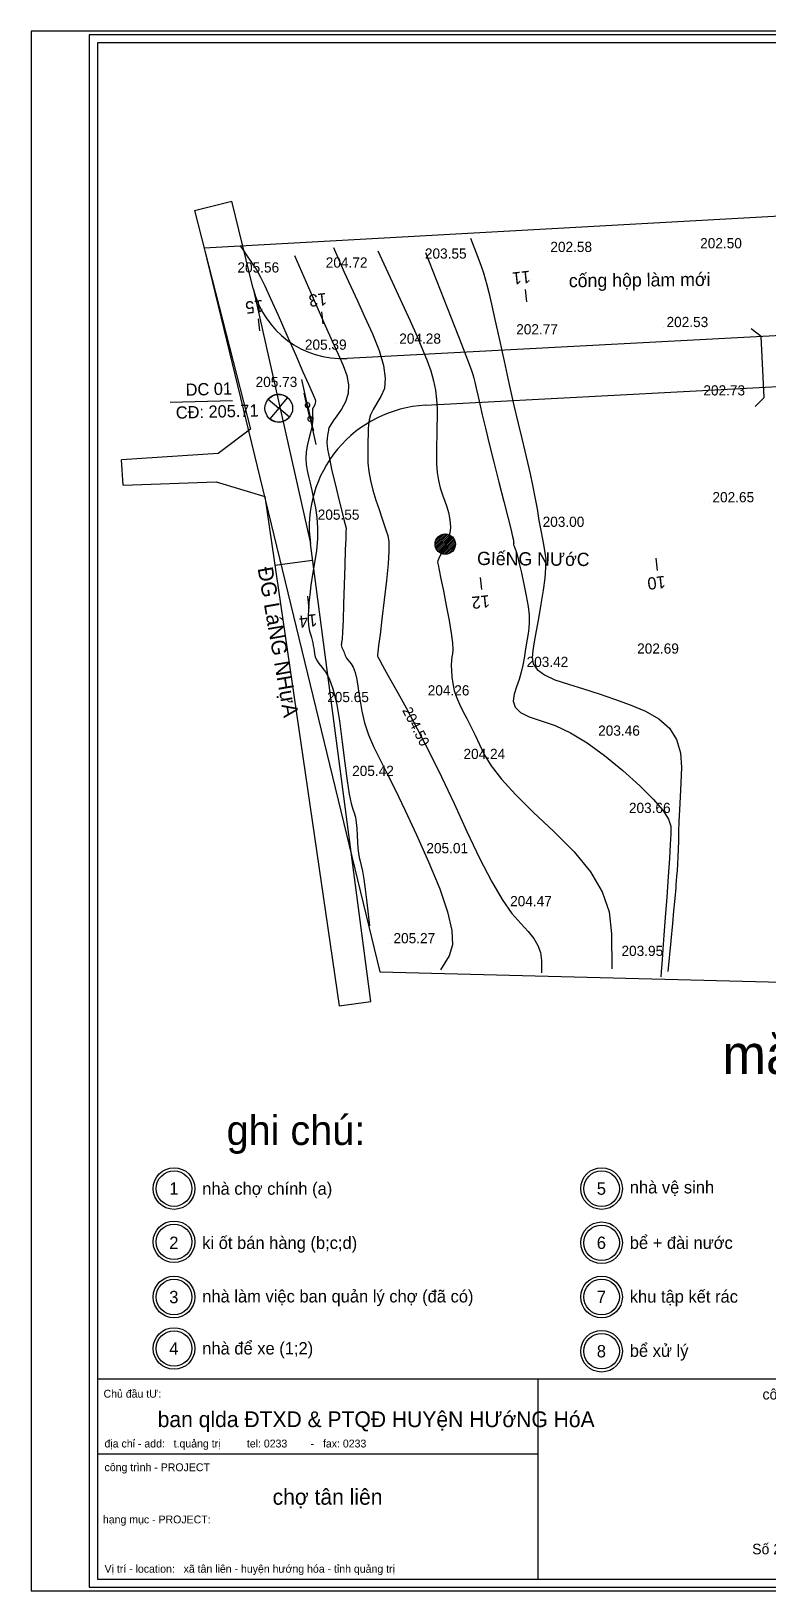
# Model space of a CAD drawing. Extents: x -31423 to 1909503, y -2344077 to 1640342.
# Drawn here: x -31423 to 40923, y -104663 to 48331 of the extents above; entities that cross this region are included whole.
import ezdxf

# ---------------------------------------------------------------- set-up
doc = ezdxf.new("R2010")
doc.units = 0
for name, color, linetype in [('Level 1', 7, 'Continuous'), ('Level 10', 7, 'Continuous'), ('Level 12', 7, 'Continuous'), ('Level 2', 7, 'Continuous'), ('Level 20', 7, 'Continuous'), ('Level 24', 7, 'Continuous'), ('Level 26', 7, 'Continuous'), ('Level 3', 7, 'Continuous'), ('Level 4', 7, 'Continuous'), ('Level 6', 7, 'Continuous'), ('Level 7', 7, 'Continuous')]:
    doc.layers.add(name, color=color, linetype=linetype)

# ---------------------------------------------------------------- blocks, each defined once
blk = doc.blocks.new('MCD')
at = {"layer": 'Level 7'}
for points in [[(-9, 1.2), (0, 0), (1.2, 9)], [(9, -1.2), (0, 0), (-1.2, -9)]]:
    blk.add_lwpolyline(points, dxfattribs=at)
blk.add_circle((0, 0), 9.06, dxfattribs=at)
for start, end in [(82.3392, 172.3392), (262.3392, 352.3392)]:
    blk.add_arc((0, 0), 9.06, start, end, dxfattribs=at)
blk = doc.blocks.new('DIEN_L')
at = {"layer": 'Level 7'}
for p, q in [((-19.5, 3.5), (-25.4, 4.5)), ((0, 0), (-19.5, 3.5)), ((0, 0), (19.5, -3.5)), ((19.5, -3.5), (25.4, -4.5))]:
    blk.add_line(p, q, dxfattribs=at)
for start, end in [(169.9331, 349.9331), (349.9331, 169.9331)]:
    blk.add_arc((0, 0), 2.28, start, end, dxfattribs=at)
blk = doc.blocks.new('SC6460')
at = {"layer": 'Level 1'}
blk.add_line((0, 0), (0, 0), dxfattribs=at)
blk = doc.blocks.new('KTC')
at = {"layer": 'Level 1'}
for p, q in [((419299, 296306), (11065, 296306)), ((11065, 296306), (11065, 677)), ((417756, 294763), (12608, 294763)), ((12608, 294763), (12608, 2220)), ((12608, 40383), (417756, 40383)), ((96447, 40383), (96447, 2220)), ((12608, 26072), (96447, 26072)), ((11065, 677), (419299, 677)), ((12608, 2220), (417756, 2220))]:
    blk.add_line(p, q, dxfattribs=at)
at = {"layer": 'Level 2'}
for p, q in [((0, 296983), (0, 0)), ((419975, 296983), (0, 296983)), ((0, 0), (419975, 0))]:
    blk.add_line(p, q, dxfattribs=at)
at = {"layer": 'Level 26'}
for s, height, p in [('công ty CP tư vấn & kiểm định xây dựng ', 2000, (139239, 36420)), ('Chủ đầu tƯ:             ', 1500, (13778, 36784)), ('ban qlda ĐTXD & PTQĐ HUYệN HƯớNG HóA', 3000, (24083, 31166)), ('địa chỉ - add:   t.quảng trị         tel: 0233        -   fax: 0233                    ', 1500, (13967, 27293)), ('công trình - PROJECT', 1500, (13967, 22777)), ('chợ tân liên', 3000, (45967, 16387)), ('hạng mục - PROJECT:', 1500, (13653, 12837)), ('Số 250/2 -  hùng vương - đông hà - quảng trị', 2000, (137272, 6951)), ('Vị trí - location:   xã tân liên - huyện hướng hóa - tỉnh quảng trị', 1500, (13967, 3441))]:
    blk.add_text(s, height=height, dxfattribs=at).set_placement(p)

msp = doc.modelspace()

# ---------------------------------------------------------------- linework, layer by layer
at = {"layer": 'Level 1'}
for p, q in [((8192, -1924), (9127, -989)), ((8196, -2097), (9300, -993)), ((8224, -2246), (9448, -1021)), ((8229, -1710), (8913, -1026)), ((8269, -2377), (9580, -1066)), ((8328, -2495), (9698, -1125)), ((8400, -2600), (9803, -1197)), ((8483, -2694), (9897, -1280)), ((8483, -1280), (8483, -1280)), ((8576, -2777), (9980, -1374)), ((8682, -2848), (10051, -1479)), ((8799, -2907), (10110, -1596)), ((8931, -2953), (10156, -1728)), ((9080, -2981), (10184, -1877)), ((9252, -2985), (10188, -2049)), ((9466, -2948), (10151, -2263)), ((9897, -2694), (9897, -2694))]:
    msp.add_line(p, q, dxfattribs=at)
for points in [[(-15401, 30750), (-9929, 9285), (-13070, 6912), (-22568, 6297)], [(-15401, 30750), (-11751, 31644)], [(-9654, 23076), (-11751, 31644)], [(-9654, 23076), (-4043, -1925)], [(149649, 24171), (-437, 16228)], [(40167, 18377), (39188, 19146)], [(40484, 12385), (40167, 18377)], [(7219, 11629), (56652, 14246)], [(40484, 12385), (39592, 11517)], [(-22406, 3799), (-22568, 6297)], [(-22406, 3799), (-13281, 4116), (-8523, 2679), (-1232, -47272)], [(1891, -46859), (-4043, -1925)], [(-7542, -4043), (-3828, -3553)], [(-1232, -47272), (1891, -46859)]]:
    msp.add_lwpolyline(points, dxfattribs=at)
msp.add_circle((9190, -1987), 1000, dxfattribs=at)
for centre, radius, start, end in [((-912, 25215), 9000, 193.74888, 273.0296), ((7853, -354), 12000, 93.0296, 187.52286)]:
    msp.add_arc(centre, radius, start, end, dxfattribs=at)
at = {"layer": 'Level 12'}
for p, q in [((17036, 22989), (17167, 21796)), ((-9157, 20125), (-9027, 18932)), ((-2935, 20805), (-2804, 19612)), ((30018, -4564), (29887, -3371)), ((12781, -6448), (12650, -5255)), ((-4158, -8300), (-4289, -7107))]:
    msp.add_line(p, q, dxfattribs=at)
at = {"layer": 'Level 2'}
msp.add_lwpolyline([(171781, -48285), (165505, 37066), (-14454, 27038), (2779, -43944), (171781, -48285)], dxfattribs=at)
at = {"layer": 'Level 20'}
for centre, radius in [((-17413, -65206), 2041), ((-17413, -65206), 1744), ((24522, -65206), 2041), ((24522, -65210), 1744), ((-17413, -70428), 2041), ((-17413, -70428), 1744), ((24522, -70523), 2041), ((24522, -70523), 1744), ((-17413, -75844), 2041), ((-17413, -75844), 1744), ((24522, -75840), 2041), ((24522, -75840), 1744), ((-17413, -80892), 2041), ((-17413, -80892), 1744), ((24522, -81158), 2041), ((24522, -81158), 1744)]:
    msp.add_circle(centre, radius, dxfattribs=at)
at = {"layer": 'Level 3'}
for points in [[(-1778, 27124), (-710, 24703), (-71, 23278), (568, 21875), (1275, 20332), (2038, 18650), (2709, 16993), (3142, 15532), (3311, 14293), (3216, 13282), (2883, 12484), (2466, 11826), (2118, 11233), (1865, 10692), (1710, 10198), (1646, 9744), (1631, 9280), (1622, 8755), (1611, 8162), (1597, 7499), (1586, 6768), (1610, 5977), (1700, 5136), (1860, 4246), (2091, 3309), (2385, 2338), (2694, 1408), (2971, 592), (3208, -99), (3402, -668), (3551, -1149), (3639, -1747), (3649, -2663)], [(3649, -2663), (3579, -3932), (3430, -5549), (3211, -7460), (2980, -9335), (2791, -10847), (2656, -11939), (2575, -12608), (2543, -12883), (2540, -12940), (2540, -12960), (2542, -12973), (2547, -12989), (2570, -13038), (2704, -13285), (3040, -13894), (3594, -14894), (4365, -16286), (5341, -18057), (6447, -20117), (7608, -22377), (8811, -24822), (10052, -27440), (11320, -30188), (12559, -32808), (13713, -35045), (14771, -36855), (15731, -38236), (16588, -39216), (17314, -39972), (17881, -40680), (18285, -41371), (18527, -42063), (18617, -42824), (18618, -44045)]]:
    msp.add_lwpolyline(points, dxfattribs=at)
at = {"layer": 'Level 4'}
for points in [[(11663, 28020), (12388, 26165), (12708, 25296), (12931, 24632), (13113, 24034), (13270, 23447), (13453, 22686), (13709, 21568), (14047, 20063), (14467, 18176), (14958, 15952), (15464, 13675), (15927, 11626), (16337, 9853), (16692, 8360), (16996, 7128), (17265, 6024), (17517, 4918), (17754, 3788), (17978, 2633), (18188, 1462), (18382, 346), (18558, -646), (18716, -1503), (18856, -2227), (18972, -2842), (19041, -3487), (19036, -4304), (18954, -5314), (18795, -6518), (18569, -7889), (18322, -9269), (18102, -10500), (17919, -11557), (17777, -12434), (17698, -13143)], [(-10879, 27200), (-10764, 27056), (-10661, 26912), (-10529, 26719), (-10361, 26470), (-10161, 26170), (-9948, 25850), (-9745, 25543), (-9553, 25255), (-9373, 24981), (-9191, 24690), (-8932, 24208), (-8522, 23359), (-7949, 22114), (-7215, 20477), (-6344, 18507), (-5479, 16540), (-4765, 14917), (-4225, 13693), (-3863, 12874), (-3669, 12433), (-3584, 12205), (-3550, 12022), (-3556, 11856), (-3601, 11702), (-3678, 11556), (-3760, 11407), (-3817, 11242), (-3846, 11058), (-3846, 10854), (-3822, 10624), (-3808, 10340), (-3836, 9970), (-3911, 9510), (-4034, 8960), (-4195, 8329), (-4347, 7668), (-4443, 7024), (-4474, 6408), (-4439, 5820), (-4343, 5251), (-4208, 4659), (-4057, 4000), (-3894, 3267), (-3720, 2459), (-3543, 1576), (-3403, 623), (-3338, -395), (-3355, -1475), (-3455, -2617), (-3628, -3806), (-3822, -4965), (-3985, -6016), (-4108, -6946), (-4190, -7754), (-4233, -8439), (-4248, -9015), (-4248, -9494), (-4234, -9876), (-4207, -10165), (-4167, -10368), (-4119, -10536), (-4064, -10718), (-4005, -10923), (-3941, -11152)], [(-5599, 26323), (-3525, 21602), (-2583, 19474), (-1896, 17938), (-1316, 16650), (-825, 15542), (-472, 14555), (-310, 13638), (-346, 12782), (-579, 11985), (-986, 11253), (-1439, 10614), (-1807, 10094), (-2068, 9698), (-2221, 9426), (-2273, 9265), (-2279, 9151), (-2290, 9018), (-2317, 8855), (-2359, 8656), (-2408, 8404), (-2419, 7998), (-2345, 7338), (-2178, 6406), (-1920, 5208), (-1582, 3785), (-1237, 2385), (-956, 1253), (-751, 433), (-625, -72), (-571, -284), (-557, -335), (-550, -354), (-547, -366), (-544, -374), (-543, -378), (-542, -382), (-542, -388), (-542, -397), (-543, -415), (-546, -472), (-556, -750), (-578, -1430), (-612, -2541), (-660, -4077), (-719, -5978), (-782, -7886), (-840, -9442), (-892, -10584), (-938, -11309), (-976, -11645), (-1000, -11774), (-1005, -11880), (-988, -11993), (-951, -12119), (-895, -12257), (-832, -12398), (-773, -12535), (-721, -12665), (-675, -12789), (-632, -12909), (-575, -13035), (-489, -13178), (-369, -13341), (-216, -13525)], [(2585, 26773), (4779, 22039), (5748, 19908), (6424, 18375), (6969, 17094), (7410, 15995), (7761, 15001), (8032, 14045), (8224, 13115), (8339, 12210), (8381, 11325), (8382, 10445), (8373, 9553), (8358, 8647), (8340, 7728), (8324, 6800), (8334, 5896), (8396, 5047), (8514, 4258), (8688, 3531), (8911, 2863), (9142, 2242), (9338, 1656), (9495, 1103), (9608, 582), (9678, 91), (9693, -389), (9641, -873), (9522, -1364), (9337, -1862), (9095, -2358), (8850, -2812), (8655, -3179), (8520, -3454), (8446, -3641), (8434, -3769)], [(7247, 26613), (9772, 20216), (10786, 17631), (11376, 16101), (11733, 15147), (11905, 14642), (11992, 14309), (12091, 13885), (12217, 13323), (12375, 12614), (12567, 11751), (12811, 10690), (13121, 9391), (13500, 7848), (13948, 6068), (14450, 4096), (14934, 2204), (15324, 662), (15609, -484), (15788, -1231), (15867, -1604), (15889, -1763), (15898, -1866), (15900, -1942), (15897, -1995), (15891, -2030), (15891, -2065), (15904, -2118), (15933, -2195), (15978, -2297), (16041, -2439), (16133, -2706), (16266, -3183), (16441, -3884), (16657, -4805), (16906, -5920), (17140, -7069), (17310, -8092)], [(8434, -3769), (8484, -4013), (8596, -4548), (8770, -5402), (9004, -6575), (9287, -8021), (9560, -9486), (9762, -10714), (9884, -11662), (9926, -12327), (9894, -12735), (9834, -13042), (9792, -13405), (9777, -13852), (9789, -14387), (9832, -15002), (9921, -15664), (10072, -16336), (10289, -17013), (10570, -17694), (10912, -18383), (11293, -19105), (11693, -19885), (12108, -20727), (12542, -21634), (13020, -22616), (13690, -23732), (14702, -25043), (16078, -26557), (17813, -28275), (19848, -30178), (21836, -32168), (23429, -34145), (24570, -36097), (25254, -38055), (25508, -40208), (25512, -43664)], [(17310, -8092), (17408, -8961), (17433, -9674), (17391, -10245), (17310, -10758), (17219, -11298), (17124, -11879), (17025, -12503), (16920, -13168), (16793, -13859), (16630, -14562), (16428, -15274), (16193, -15993), (15950, -16713), (15853, -17393), (16053, -17994), (16578, -18509), (17429, -18942), (18590, -19318), (19972, -19787), (21481, -20499), (23101, -21479), (24823, -22724), (26613, -24200), (28267, -25698), (29581, -27008), (30523, -28096), (31090, -28963), (31306, -29649), (31316, -30397), (31264, -31447), (31175, -32841), (31055, -34576), (30908, -36603), (30758, -38626), (30630, -40349), (30528, -41724), (30452, -42755), (30395, -43512), (30328, -44423)], [(-3941, -11152), (-3873, -11403), (-3809, -11666), (-3753, -11932), (-3708, -12200), (-3673, -12468), (-3640, -12740), (-3574, -13028), (-3436, -13343), (-3222, -13689), (-2931, -14071), (-2570, -14513), (-2185, -15166), (-1822, -16175), (-1488, -17566), (-1183, -19332), (-909, -21418), (-660, -23489), (-432, -25212), (-226, -26531), (-41, -27443), (122, -27981), (261, -28356), (373, -28778), (458, -29284), (515, -29877), (549, -30545), (577, -31214), (619, -31809), (678, -32316), (754, -32738), (847, -33094), (953, -33501), (1067, -34076), (1191, -34843), (1326, -35824), (1486, -37131), (1752, -39416)], [(-216, -13525), (-33, -13743), (159, -14067), (340, -14570), (507, -15263), (661, -16146), (809, -17205), (1000, -18358), (1283, -19521), (1665, -20682), (2148, -21841), (2736, -23025), (3442, -24385), (4282, -26071), (5256, -28109), (6359, -30492), (7556, -33165), (8642, -35796), (9412, -38051), (9830, -39879), (9887, -41285), (9558, -42374), (8713, -43747)], [(17698, -13143), (17798, -13743), (18197, -14294), (18913, -14807), (19946, -15284), (21274, -15732), (22764, -16181), (24282, -16666), (25804, -17191), (27323, -17760), (28814, -18384), (30143, -19124), (31173, -20044), (31881, -21153), (32269, -22450), (32359, -23912), (32295, -25404), (32219, -26791), (32156, -28051), (32109, -29180), (32079, -30182), (32054, -31085), (32027, -31914), (31995, -32675), (31959, -33369), (31919, -33995), (31879, -34548), (31843, -35023), (31814, -35422), (31789, -35748), (31768, -36028), (31735, -36411), (31676, -37050), (31589, -37975), (31471, -39214), (31307, -40914), (31016, -43916)]]:
    msp.add_lwpolyline(points, dxfattribs=at)
at = {"layer": 'Level 6'}
msp.add_line((-17788, 11927), (-11686, 12115), dxfattribs=at)

# ---------------------------------------------------------------- block references
at = {"layer": 'Level 1', "xscale": 0.5151612180285156, "yscale": 0.5151612179353834}
msp.add_blockref('KTC', (-31423, -104663), dxfattribs=at)
at = {"layer": 'Level 10', "xscale": 0.1, "yscale": 0.10000000000000002}
for p in [(6943, 26020), (19248, 26671), (33941, 27032), (-11441, 24658), (-2779, 25139), (15898, 18590), (30641, 19305), (-4827, 17083), (4426, 17674), (-9663, 13424), (34256, 12598), (35146, 2118), (-3567, 405), (18489, -294), (27762, -12726), (16915, -14039), (-2642, -17486), (7219, -16830), (23936, -20780), (10727, -23066), (-194, -24728), (26952, -28364), (7087, -32311), (15303, -37506), (3862, -41141), (26224, -42388)]:
    msp.add_blockref('SC6460', p, dxfattribs=at)
at = {"layer": 'Level 7'}
for name, p, xscale, yscale, rotation in [('DIEN_L', (-4320, 11635), 100.00000000006857, 100.00000000000001, -67.13717323355073), ('MCD', (-7139, 11346), 150.00000000177025, 150.00000000000006, 147.3785265345516), ('DIEN_L', (-4071, 10314), 100.00000000006857, 100.00000000000001, -67.13717323355073)]:
    msp.add_blockref(name, p, dxfattribs=dict(at, xscale=xscale, yscale=yscale, rotation=rotation))

# ---------------------------------------------------------------- texts
at = {"layer": 'Level 10'}
for s, p in [('202.58', (19498, 26671)), ('202.50', (34191, 27032)), ('204.72', (-2529, 25139)), ('203.55', (7193, 26020)), ('205.56', (-11191, 24658)), ('202.53', (30891, 19305)), ('204.28', (4676, 17674)), ('202.77', (16148, 18590)), ('205.39', (-4577, 17083)), ('205.73', (-9413, 13424)), ('202.73', (34506, 12598)), ('202.65', (35396, 2118)), ('205.55', (-3317, 405)), ('203.00', (18739, -294)), ('202.69', (28012, -12726)), ('203.42', (17165, -14039)), ('205.65', (-2392, -17486)), ('204.26', (7469, -16830)), ('203.46', (24186, -20780)), ('204.24', (10977, -23066)), ('205.42', (56, -24728)), ('203.66', (27202, -28364)), ('205.01', (7337, -32311)), ('204.47', (15553, -37506)), ('205.27', (4112, -41141)), ('203.95', (26474, -42388))]:
    msp.add_text(s, height=1000, dxfattribs=at).set_placement(p)
at = {"layer": 'Level 12'}
for s, p in [('11', (17490, 24849)), ('15', (-8704, 21985)), ('13', (-2481, 22665)), ('10', (30732, -5089)), ('12', (13495, -6974)), ('14', (-3444, -8826))]:
    msp.add_text(s, height=1200, rotation=186.23953, dxfattribs=at).set_placement(p)
at = {"layer": 'Level 20'}
for s, p in [('1', (-17882, -65811)), ('nhà chợ chính (a) ', (-14648, -65811)), ('5', (24052, -65815)), ('nhà vệ sinh', (27286, -65681)), ('2', (-17882, -71128)), ('ki ốt bán hàng (b;c;d) ', (-14648, -71128)), ('6', (24052, -71128)), ('bể + đài nước', (27286, -71123)), ('3', (-17882, -76449)), ('nhà làm việc ban quản lý chợ (đã có) ', (-14648, -76376)), ('7', (24052, -76445)), ('khu tập kết rác', (27286, -76397)), ('4', (-17882, -81497)), ('nhà để xe (1;2)', (-14648, -81480)), ('8', (24052, -81763)), ('bể xử lý', (27286, -81715))]:
    msp.add_text(s, height=1210, dxfattribs=at).set_placement(p)
at = {"layer": 'Level 24'}
for s, height, p in [('mặt bằng tổng thể chợ tân liên  - Tỷ Lệ 1/500', 3840, (36368, -53968)), ('ghi chú:', 2904, (-12257, -60932))]:
    msp.add_text(s, height=height, dxfattribs=at).set_placement(p)
at = {"layer": 'Level 3'}
msp.add_text('204.50', height=1000, rotation=297.18803, dxfattribs=at).set_placement((4943, -18282))
at = {"layer": 'Level 6'}
for s, height, rotation, p in [('cống hộp làm mới', 1300, 0.54784, (21314, 23213)), ('DC 01 ', 1200, 1.58911, (-16258, 12559)), ('CĐ: 205.71', 1200, 1.58911, (-17221, 10313)), ('GIếNG NƯớC', 1300, 359.45216, (12305, -4034)), ('ĐG LáNG NHựA', 1500, 279.94196, (-9223, -4354))]:
    msp.add_text(s, height=height, rotation=rotation, dxfattribs=at).set_placement(p)

doc.saveas('drawing.dxf')
